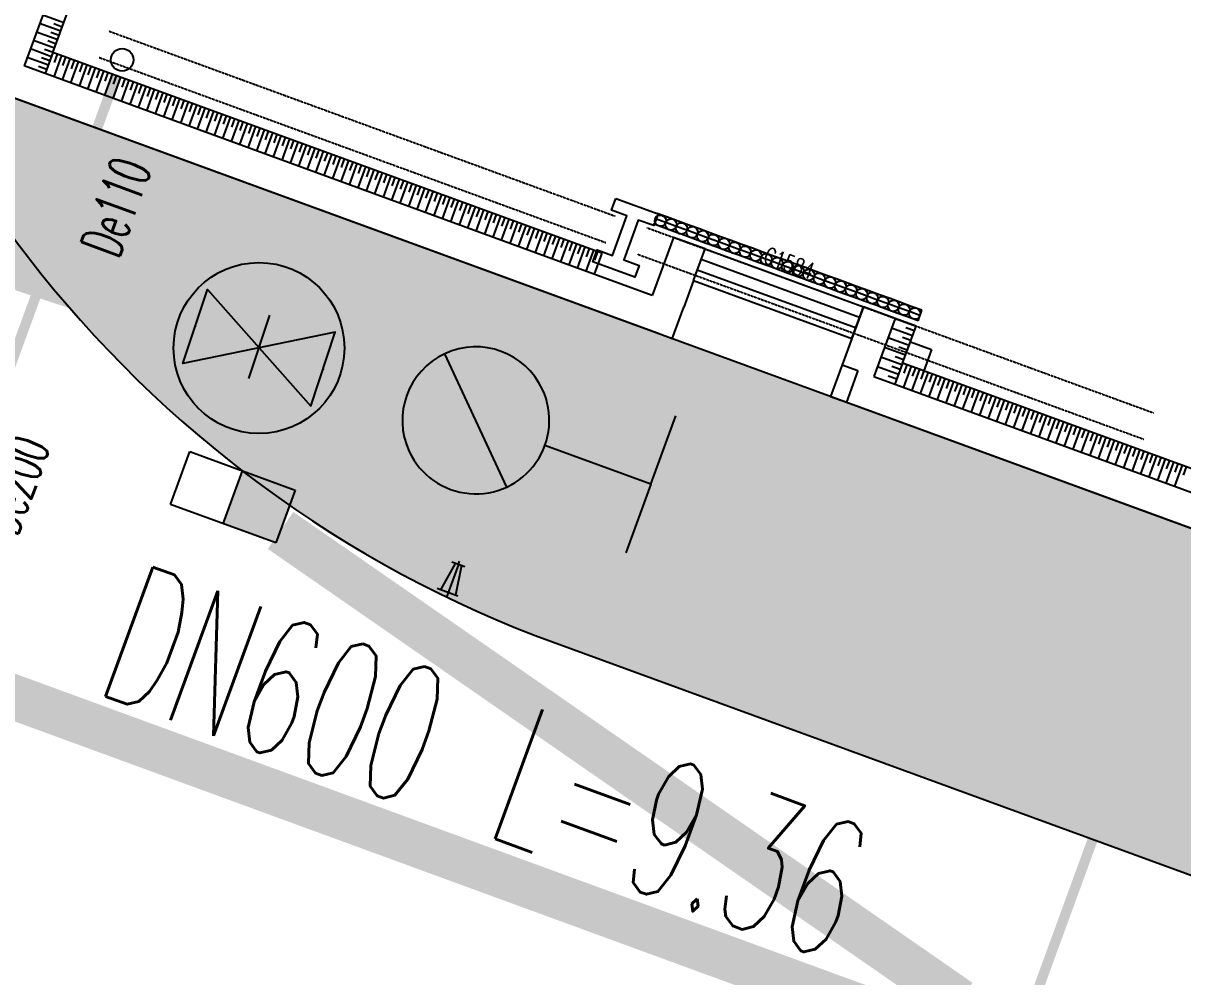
# Model space of a CAD drawing. Extents: x -111898 to 889894, y -2 to 1194865.
# Drawn here: x 599389 to 609709, y 962502 to 970986 of the extents above; entities that cross this region are included whole.
import ezdxf

# ---------------------------------------------------------------- set-up
doc = ezdxf.new("R2010")
doc.units = 0
doc.header["$LTSCALE"] = 10
doc.header["$MEASUREMENT"] = 0
doc.linetypes.add('10平面$0$DASH', pattern=[0.35, 0.25, -0.1])
doc.layers.get('Defpoints').update_dxf_attribs({"color": 210})
for name, color, linetype in [('0-WALL', 252, 'Continuous'), ('1-单体雨水', 131, 'Continuous'), ('10平面$0$99平面图例外参$0$A-HATCH-2', 251, 'Continuous'), ('10平面$0$A-HRAIL', 173, 'Continuous'), ('10平面$0$A-LIN-V', 9, 'Continuous'), ('EQUIP_消火栓', 7, 'Continuous'), ('FM_ZF消防', 1, 'Continuous'), ('Gps-ZF雨水', 4, 'TG_Y'), ('TEXT_雨水', 4, 'Continuous'), ('TWT_雨水口', 4, 'Continuous'), ('VPIPE-雨水', 4, 'Continuous'), ('WALL', 252, 'Continuous'), ('建-窗', 252, 'Continuous'), ('建-门窗编号', 7, 'Continuous'), ('虹吸管道配件', 7, 'Continuous')]:
    doc.layers.add(name, color=color, linetype=linetype)
doc.layers.add('GPS-ZF消防', color=1, linetype='TG_X', lineweight=60)
doc.styles.add('_TWT_PIPEDN', font='SIMPLEX', dxfattribs={"width": 0.6, "height": 3, "bigfont": 'HZTXT'})
doc.styles.add('A-WIN-LABEL', font='SIMPLEX', dxfattribs={"bigfont": 'GBCBIG'})
doc.styles.add('TG_LINETYPE', font='SIMPLEX', dxfattribs={"width": 0.8, "height": 3.5, "bigfont": 'HZTXT'})
doc.linetypes.add('TG_WX', pattern='A,3,-0.6,["WX",TG_LINETYPE,S=0.1,R=0,X=-0.52,Y=-0.15],0', length=3.6)
doc.linetypes.add('TG_X', pattern='A,5,-0.3,["X",TG_LINETYPE,S=0.1,R=0,X=-0.23,Y=-0.15],0', length=5.3)
doc.linetypes.add('TG_Y', pattern='A,2,-0.3,["Y",TG_LINETYPE,S=0.1,R=0,X=-0.25,Y=-0.15],0', length=2.3)

# ---------------------------------------------------------------- blocks, each defined once
blk = doc.blocks.new('A$C5F4A4BCE')
at = {"layer": '虹吸管道配件'}
for p, q in [((307, 347), (30, 146)), ((333, 321), (54, 43)), ((359, 295), (158, 18)), ((388, 266), (278, 376)), ((333, 321), (360, 348)), ((177, 0), (0, 176))]:
    blk.add_line(p, q, dxfattribs=at)
blk = doc.blocks.new('10平面$0$99平面图例外参$0$$LinePat$填挖边坡')
at = {"color": 0}
for p, q in [((0, 0), (0, -1500)), ((300, 0), (300, -600))]:
    blk.add_line(p, q, dxfattribs=at)
at = {"layer": 'Defpoints', "color": 0}
blk.add_point((600, 0), dxfattribs=at)
blk = doc.blocks.new('10平面$0$99平面图例外参$0$$LinePat$圆环')
for points in [[(0, 150), (300, 150)], [(0, 0), (300, 0)], [(0, -150), (300, -150)]]:
    blk.add_lwpolyline(points)
at = {"color": 0}
blk.add_circle((150, 0), 150, dxfattribs=at)
blk = doc.blocks.new('WINDOW2DLIB$DYNSTYLE$00000005')
at = {"color": 0}
for points in [[(-0.5, 0.5), (-0.5, -0.5)], [(-0.5, 0.5), (0.5, 0.5)], [(0.5, -0.5), (0.5, 0.5)], [(0.5, 0.1667), (-0.5, 0.1667)], [(0.5, -0.1667), (-0.5, -0.1667)], [(-0.5, -0.5), (0.5, -0.5)]]:
    blk.add_lwpolyline(points, dxfattribs=at)
blk = doc.blocks.new('$TwtSys$00000424')
for p, q in [((-500, 250), (500, 250)), ((-500, -250), (-500, 250)), ((0, -250), (0, 250)), ((500, 250), (500, -250)), ((500, -250), (-500, -250))]:
    blk.add_line(p, q)
blk.add_solid([(0, 250), (500, 250), (0, -250), (500, -250)])
blk = doc.blocks.new('$TwtSys$00000385')
for p, q in [((0, 331.4), (-130, 331.4)), ((0, 331.4), (0, 130.8)), ((0, 331.4), (130, 331.4)), ((92.5, 92.5), (-92.5, -92.5))]:
    blk.add_line(p, q)
for start, end in [(315, 135), (135, 315)]:
    blk.add_arc((0, 0), 130.8, start, end)
at = {"color": 0}
for points in [[(-33.9, 126.5), (-126.5, 33.9), (33.9, 126.5), (-126.5, -33.9)], [(-92.6, 92.6), (-92.6, 92.6), (-33.9, 126.5), (-126.5, 33.9)], [(33.9, 126.5), (-126.5, -33.9), (92.6, 92.6), (-92.6, -92.6)]]:
    blk.add_solid(points, dxfattribs=at)
blk = doc.blocks.new('$VALVE$00000296')
for points in [[(-125, 72.2), (-125, -72.2), (125, 72.2), (125, -72.2), (-125, 72.2)], [(0, 60.2), (0, -63.6)]]:
    blk.add_lwpolyline(points)
for p in [(-125, 0), (125, 0)]:
    blk.add_point(p)

msp = doc.modelspace()

# ---------------------------------------------------------------- hatches: boundary and pattern name
at = {"layer": '0-WALL'}
h = msp.add_hatch(dxfattribs=at)
h.set_pattern_fill('草坪或沼泽', color=8, scale=400, angle=-0.200257)
h.set_pattern_definition([(359.79974, (-824318.4, 704905.5), (1605.5824, 1594.398), [240, -48, 64, -48, 240, -960]), (359.79974, (-824398.3, 704953.8), (1605.5824, 1594.398), [160, -120, 240, -120, 160, -800]), (359.79974, (-823836, 705591.9), (1605.5824, 1594.398), [200, -80, 200, -1120]), (359.79974, (-824634.9, 705914.7), (1605.5824, 1594.398), [80, -160, 80, -1280]), (89.79974, (-824474.9, 705914.1), (-1594.398, 1605.5824), [144, -1456]), (89.79974, (-823998.3, 704952.4), (-1594.398, 1605.5824), [160, -1440]), (89.79974, (-823596, 705591), (-1594.398, 1605.5824), [160, -1440]), (44.79974, (-823790.3, 704935.7), (5.5922, 1599.9902), [160, -2102.7417]), (134.79974, (-824206.3, 704937.2), (-1599.9902, 5.5922), [160, -2102.7417]), (63.23469, (-823838.3, 704943.9), (5.5922, 1599.99023), [160, -3417.7088]), (75.7635, (-823918.27, 704952.15), (5.59221, 1599.99023), [160, -6436.969]), (75.7635, (-823516.03, 705590.75), (5.59221, 1599.99023), [128, -6468.969]), (75.7635, (-824442.9, 705914), (5.59221, 1599.99023), [112, -6484.969]), (103.835987, (-824078.27, 704952.7), (5.59221, 1599.99023), [160, -6436.969]), (103.835987, (-823676.03, 705591.3), (5.59221, 1599.99023), [128, -6468.969]), (103.835987, (-824506.9, 705914.2), (5.59221, 1599.99023), [112, -6484.969]), (116.364795, (-824158.3, 704945), (5.5922, 1599.99023), [160, -3417.7069])])
edge = h.paths.add_edge_path()
edge.add_line((741503.08, 933538.38), (741712.87, 934018.57))
edge.add_line((741712.87, 934018.57), (745060.96, 941812.89))
edge.add_line((745060.96, 941812.89), (766890.86, 1001849.76))
edge.add_line((766890.86, 1001849.76), (760346.98, 1016169.02))
edge.add_line((760346.98, 1016169.02), (737579.78, 1026362.54))
edge.add_line((737579.78, 1026362.54), (720756.11, 1037729.77))
edge.add_line((720756.11, 1037729.77), (653654.65, 1067773.01))
edge.add_line((653654.65, 1067773.01), (467795.25, 820503.81))
edge.add_line((467795.25, 820503.81), (468143.58, 820404.89))
edge.add_line((468143.58, 820404.89), (647181.92, 1058601.18))
edge.add_line((647181.92, 1058601.18), (648464.56, 1058132.56))
edge.add_line((648464.56, 1058132.56), (650350.23, 1063296.8))
edge.add_line((650350.23, 1063296.8), (720796.15, 1037558.69))
edge.add_line((720796.15, 1037558.69), (718909.6, 1032395.07))
edge.add_line((718909.6, 1032395.07), (725484.49, 1029992.9))
edge.add_line((725484.49, 1029992.9), (726513.26, 1032808.65))
edge.add_line((726513.26, 1032808.65), (729331.07, 1031779.14))
edge.add_line((729331.07, 1031779.14), (728302.36, 1028963.46))
edge.add_line((728302.36, 1028963.46), (747084.56, 1022101.19))
edge.add_line((747084.56, 1022101.19), (755217.14, 1018452.95))
edge.add_arc((743028.5, 1006160.87), 17310.64, -14.619994, 45.242091, ccw=False)
edge.add_line((759778.64, 1001791.54), (760685.99, 1001458.08))
edge.add_line((760685.99, 1001458.08), (765094.65, 999847.31))
edge.add_line((765094.65, 999847.31), (740941.69, 933744.02))
edge.add_line((740941.69, 933744.02), (741503.08, 933538.38))
h = msp.add_hatch(dxfattribs=at)
h.set_pattern_fill('草坪或沼泽', color=8, scale=400, angle=-0.200257)
h.set_pattern_definition([(359.79974, (-824318.4, 704905.5), (1605.5824, 1594.398), [240, -48, 64, -48, 240, -960]), (359.79974, (-824398.3, 704953.8), (1605.5824, 1594.398), [160, -120, 240, -120, 160, -800]), (359.79974, (-823836, 705591.9), (1605.5824, 1594.398), [200, -80, 200, -1120]), (359.79974, (-824634.9, 705914.7), (1605.5824, 1594.398), [80, -160, 80, -1280]), (89.79974, (-824474.9, 705914.1), (-1594.398, 1605.5824), [144, -1456]), (89.79974, (-823998.3, 704952.4), (-1594.398, 1605.5824), [160, -1440]), (89.79974, (-823596, 705591), (-1594.398, 1605.5824), [160, -1440]), (44.79974, (-823790.3, 704935.7), (5.5922, 1599.9902), [160, -2102.7417]), (134.79974, (-824206.3, 704937.2), (-1599.9902, 5.5922), [160, -2102.7417]), (63.23469, (-823838.3, 704943.9), (5.5922, 1599.99023), [160, -3417.7088]), (75.7635, (-823918.27, 704952.15), (5.59221, 1599.99023), [160, -6436.969]), (75.7635, (-823516.03, 705590.75), (5.59221, 1599.99023), [128, -6468.969]), (75.7635, (-824442.9, 705914), (5.59221, 1599.99023), [112, -6484.969]), (103.835987, (-824078.27, 704952.7), (5.59221, 1599.99023), [160, -6436.969]), (103.835987, (-823676.03, 705591.3), (5.59221, 1599.99023), [128, -6468.969]), (103.835987, (-824506.9, 705914.2), (5.59221, 1599.99023), [112, -6484.969]), (116.364795, (-824158.3, 704945), (5.5922, 1599.99023), [160, -3417.7069])])
edge = h.paths.add_edge_path()
edge.add_arc((607738.85, 975331.04), 10502.42, 184.70088, 248.823989)
edge.add_line((603945.02, 965537.8), (625585.58, 957631.2))
edge.add_arc((626614.96, 960452.28), 3003.02, 249.953554, 337.963825)
edge.add_line((629398.6, 959325.57), (599013.14, 970427.2))
edge.add_line((599013.14, 970427.2), (600111.29, 973432.88))
edge.add_line((600111.29, 973432.88), (597271.56, 974470.4))

# ---------------------------------------------------------------- linework, layer by layer
msp.add_lwpolyline([(597271.76, 974470.33, 0.28732681), (603945.02, 965537.8), (625585.58, 957631.2, 0.40407836), (629398.6, 959325.57), (599013.14, 970427.2), (600111.29, 973432.88), (597271.56, 974470.4)], format="xyb", dxfattribs=at)
at = {"layer": '1-单体雨水', "const_width": 90}
for points in [[(599239.88, 967842.42), (600217.93, 970519.35)], [(609102.24, 964239.11), (610080.29, 966916.04)], [(609000.03, 963977.65), (608184.36, 961745.16)]]:
    msp.add_lwpolyline(points, dxfattribs=at)
at = {"layer": '10平面$0$A-HRAIL'}
msp.add_line((607352.77, 968338.42), (607387.09, 968432.35), dxfattribs=at)
at = {"layer": '10平面$0$A-LIN-V', "color": 8}
for p, q in [((599654.36, 970725.25), (606031.95, 988180.86)), ((604538.6, 968940.75), (599654.36, 970725.25)), ((604538.6, 968940.75), (604469.96, 968752.89)), ((607147.76, 968360.09), (607335.61, 968291.46)), ((607215.5, 967962.71), (607335.61, 968291.46)), ((620553.17, 963089.66), (607215.5, 967962.71))]:
    msp.add_line(p, q, dxfattribs=at)
at = {"layer": 'Defpoints', "color": 1}
msp.add_lwpolyline([(607471.99, 968081.93), (607403.36, 967894.08), (607215.5, 967962.71), (607284.14, 968150.57)], close=True, dxfattribs=at)
at = {"layer": 'FM_ZF消防'}
msp.add_circle((601487.38, 968096.19), 760.12, dxfattribs=at)
at = {"layer": 'GPS-ZF消防', "linetype": 'TG_WX', "ltscale": 0.1, "const_width": 400}
for points in [[(584824.36, 973658.2), (600918.89, 968288.07)], [(602057.2, 967908.26), (603150.32, 967543.53)]]:
    msp.add_lwpolyline(points, dxfattribs=at)
at = {"layer": 'Gps-ZF雨水', "ltscale": 0.1, "const_width": 400}
for points in [[(601679.53, 966473.37), (607723.27, 962284.18)], [(598869.74, 965149.33), (607659.97, 961932.1)]]:
    msp.add_lwpolyline(points, dxfattribs=at)
at = {"layer": 'VPIPE-雨水', "linetype": 'Continuous'}
msp.add_circle((600269.4, 970660.24), 100, dxfattribs=at)
at = {"layer": 'WALL', "color": 8}
for p, q in [((605025.9, 986010.1), (599397.87, 970606.03)), ((604986.54, 968564.16), (599397.87, 970606.03)), ((605024.48, 968230.9), (599013.14, 970427.2)), ((605175.29, 969080.76), (604986.54, 968564.16)), ((605457.07, 968977.8), (605175.29, 969080.76)), ((605354.12, 968696.02), (605268.33, 968461.2)), ((605165.37, 968179.42), (605268.33, 968461.2)), ((607147.76, 968360.09), (606865.98, 968463.05)), ((607147.76, 968360.09), (606959.02, 967843.49)), ((605165.37, 968179.42), (605024.48, 968230.9)), ((606763.03, 968181.26), (606677.23, 967946.45)), ((606677.23, 967946.45), (606574.28, 967664.66)), ((606677.23, 967946.45), (606818.12, 967894.97)), ((606818.12, 967894.97), (606715.17, 967613.19)), ((606959.02, 967843.49), (620484.54, 962901.81)), ((606574.28, 967664.66), (606715.17, 967613.19)), ((606715.17, 967613.19), (620663.37, 962517.07))]:
    msp.add_line(p, q, dxfattribs=at)
at = {"layer": 'WALL', "color": 8, "linetype": '10平面$0$DASH'}
for p, q in [((600150.18, 970916.73), (604658.71, 969269.49)), ((600064.39, 970681.91), (604572.92, 969034.68)), ((604940.49, 969166.54), (609448.98, 967519.32)), ((604854.7, 968931.72), (609363.18, 967284.5))]:
    msp.add_line(p, q, dxfattribs=at)
at = {"layer": 'WALL', "color": 8}
msp.add_lwpolyline([(604663.22, 969427.54), (605038.93, 969290.27), (605000.49, 969185.08), (604863.36, 969235.18), (604734.33, 968882.01), (604871.46, 968831.91), (604833.03, 968726.71), (604457.32, 968863.98), (604495.75, 968969.18), (604632.89, 968919.08), (604761.92, 969272.24), (604624.79, 969322.35)], close=True, dxfattribs=at)
for points in [[(605354.12, 968696.02), (605457.07, 968977.8)], [(606763.03, 968181.26), (606865.98, 968463.05)]]:
    msp.add_lwpolyline(points, dxfattribs=at)

# ---------------------------------------------------------------- block references
at = {"layer": '10平面$0$99平面图例外参$0$A-HATCH-2', "color": 8}
for p, xscale, yscale, zscale, rotation in [((599723.47, 970914.4), 0.133790475623853, 0.1333333333333333, 0.1333333333333333, 249.9297114354029), ((599751.02, 970989.8), 0.133790475623853, 0.1333333333333333, 0.1333333333333333, 249.9297114354029), ((599695.92, 970839), 0.133790475623853, 0.1333333333333333, 0.1333333333333333, 249.9297114354029), ((599668.37, 970763.6), 0.133790475623853, 0.1333333333333333, 0.1333333333333333, 249.9297114354029), ((599613.28, 970612.8), 0.133790475623853, 0.1333333333333333, 0.1333333333333333, 249.9297114354029), ((599640.82, 970688.2), 0.133790475623853, 0.1333333333333333, 0.1333333333333333, 249.9297114354029), ((599654.36, 970725.25), 0.1333338674155216, 0.1333338674155216, 0.1333338674155216, 339.9297114345931), ((599729.5, 970697.8), 0.1333338674155216, 0.1333338674155216, 0.1333338674155216, 339.9297114345931), ((599804.65, 970670.35), 0.1333338674155216, 0.1333338674155216, 0.1333338674155216, 339.9297114345931), ((599879.79, 970642.89), 0.1333338674155216, 0.1333338674155216, 0.1333338674155216, 339.9297114345931), ((599954.93, 970615.44), 0.1333338674155216, 0.1333338674155216, 0.1333338674155216, 339.9297114345931), ((600030.07, 970587.98), 0.1333338674155216, 0.1333338674155216, 0.1333338674155216, 339.9297114345931), ((600105.21, 970560.53), 0.1333338674155216, 0.1333338674155216, 0.1333338674155216, 339.9297114345931), ((600180.36, 970533.08), 0.1333338674155216, 0.1333338674155216, 0.1333338674155216, 339.9297114345931), ((600255.5, 970505.62), 0.1333338674155216, 0.1333338674155216, 0.1333338674155216, 339.9297114345931), ((600330.64, 970478.17), 0.1333338674155216, 0.1333338674155216, 0.1333338674155216, 339.9297114345931), ((600405.78, 970450.71), 0.1333338674155216, 0.1333338674155216, 0.1333338674155216, 339.9297114345931), ((600480.93, 970423.26), 0.1333338674155216, 0.1333338674155216, 0.1333338674155216, 339.9297114345931), ((600556.07, 970395.81), 0.1333338674155216, 0.1333338674155216, 0.1333338674155216, 339.9297114345931), ((600631.21, 970368.35), 0.1333338674155216, 0.1333338674155216, 0.1333338674155216, 339.9297114345931), ((600706.35, 970340.9), 0.1333338674155216, 0.1333338674155216, 0.1333338674155216, 339.9297114345931), ((600781.49, 970313.44), 0.1333338674155216, 0.1333338674155216, 0.1333338674155216, 339.9297114345931), ((600856.64, 970285.99), 0.1333338674155216, 0.1333338674155216, 0.1333338674155216, 339.9297114345931), ((600931.78, 970258.54), 0.1333338674155216, 0.1333338674155216, 0.1333338674155216, 339.9297114345931), ((601006.92, 970231.08), 0.1333338674155216, 0.1333338674155216, 0.1333338674155216, 339.9297114345931), ((601082.06, 970203.63), 0.1333338674155216, 0.1333338674155216, 0.1333338674155216, 339.9297114345931), ((601157.2, 970176.18), 0.1333338674155216, 0.1333338674155216, 0.1333338674155216, 339.9297114345931), ((601232.35, 970148.72), 0.1333338674155216, 0.1333338674155216, 0.1333338674155216, 339.9297114345931), ((601307.49, 970121.27), 0.1333338674155216, 0.1333338674155216, 0.1333338674155216, 339.9297114345931), ((601382.63, 970093.81), 0.1333338674155216, 0.1333338674155216, 0.1333338674155216, 339.9297114345931), ((601457.77, 970066.36), 0.1333338674155216, 0.1333338674155216, 0.1333338674155216, 339.9297114345931), ((601532.91, 970038.91), 0.1333338674155216, 0.1333338674155216, 0.1333338674155216, 339.9297114345931), ((601608.06, 970011.45), 0.1333338674155216, 0.1333338674155216, 0.1333338674155216, 339.9297114345931), ((601683.2, 969984), 0.1333338674155216, 0.1333338674155216, 0.1333338674155216, 339.9297114345931), ((601758.34, 969956.54), 0.1333338674155216, 0.1333338674155216, 0.1333338674155216, 339.9297114345931), ((601833.48, 969929.09), 0.1333338674155216, 0.1333338674155216, 0.1333338674155216, 339.9297114345931), ((601908.62, 969901.64), 0.1333338674155216, 0.1333338674155216, 0.1333338674155216, 339.9297114345931), ((601983.77, 969874.18), 0.1333338674155216, 0.1333338674155216, 0.1333338674155216, 339.9297114345931), ((602058.91, 969846.73), 0.1333338674155216, 0.1333338674155216, 0.1333338674155216, 339.9297114345931), ((602134.05, 969819.27), 0.1333338674155216, 0.1333338674155216, 0.1333338674155216, 339.9297114345931), ((602209.19, 969791.82), 0.1333338674155216, 0.1333338674155216, 0.1333338674155216, 339.9297114345931), ((602284.34, 969764.37), 0.1333338674155216, 0.1333338674155216, 0.1333338674155216, 339.9297114345931), ((602359.48, 969736.91), 0.1333338674155216, 0.1333338674155216, 0.1333338674155216, 339.9297114345931), ((602434.62, 969709.46), 0.1333338674155216, 0.1333338674155216, 0.1333338674155216, 339.9297114345931), ((602509.76, 969682), 0.1333338674155216, 0.1333338674155216, 0.1333338674155216, 339.9297114345931), ((602584.9, 969654.55), 0.1333338674155216, 0.1333338674155216, 0.1333338674155216, 339.9297114345931), ((602660.05, 969627.1), 0.1333338674155216, 0.1333338674155216, 0.1333338674155216, 339.9297114345931), ((602735.19, 969599.64), 0.1333338674155216, 0.1333338674155216, 0.1333338674155216, 339.9297114345931), ((602810.33, 969572.19), 0.1333338674155216, 0.1333338674155216, 0.1333338674155216, 339.9297114345931), ((602885.47, 969544.74), 0.1333338674155216, 0.1333338674155216, 0.1333338674155216, 339.9297114345931), ((602960.61, 969517.28), 0.1333338674155216, 0.1333338674155216, 0.1333338674155216, 339.9297114345931), ((603035.76, 969489.83), 0.1333338674155216, 0.1333338674155216, 0.1333338674155216, 339.9297114345931), ((603110.9, 969462.37), 0.1333338674155216, 0.1333338674155216, 0.1333338674155216, 339.9297114345931), ((603186.04, 969434.92), 0.1333338674155216, 0.1333338674155216, 0.1333338674155216, 339.9297114345931), ((603261.18, 969407.47), 0.1333338674155216, 0.1333338674155216, 0.1333338674155216, 339.9297114345931), ((603336.32, 969380.01), 0.1333338674155216, 0.1333338674155216, 0.1333338674155216, 339.9297114345931), ((603411.47, 969352.56), 0.1333338674155216, 0.1333338674155216, 0.1333338674155216, 339.9297114345931), ((603486.61, 969325.1), 0.1333338674155216, 0.1333338674155216, 0.1333338674155216, 339.9297114345931), ((603561.75, 969297.65), 0.1333338674155216, 0.1333338674155216, 0.1333338674155216, 339.9297114345931), ((603636.89, 969270.2), 0.1333338674155216, 0.1333338674155216, 0.1333338674155216, 339.9297114345931), ((603712.03, 969242.74), 0.1333338674155216, 0.1333338674155216, 0.1333338674155216, 339.9297114345931), ((603787.18, 969215.29), 0.1333338674155216, 0.1333338674155216, 0.1333338674155216, 339.9297114345931), ((603862.32, 969187.83), 0.1333338674155216, 0.1333338674155216, 0.1333338674155216, 339.9297114345931), ((603937.46, 969160.38), 0.1333338674155216, 0.1333338674155216, 0.1333338674155216, 339.9297114345931), ((604012.6, 969132.93), 0.1333338674155216, 0.1333338674155216, 0.1333338674155216, 339.9297114345931), ((604087.75, 969105.47), 0.1333338674155216, 0.1333338674155216, 0.1333338674155216, 339.9297114345931), ((604162.89, 969078.02), 0.1333338674155216, 0.1333338674155216, 0.1333338674155216, 339.9297114345931), ((604238.03, 969050.56), 0.1333338674155216, 0.1333338674155216, 0.1333338674155216, 339.9297114345931), ((604313.17, 969023.11), 0.1333338674155216, 0.1333338674155216, 0.1333338674155216, 339.9297114345931), ((604388.31, 968995.66), 0.1333338674155216, 0.1333338674155216, 0.1333338674155216, 339.9297114345931), ((604463.46, 968968.2), 0.1333338674155216, 0.1333338674155216, 0.1333338674155216, 339.9297114345931), ((607335.61, 968291.46), 0.1527777777822404, 0.1333333333333333, 0.1333333333333333, 249.9297114354025), ((607304.16, 968205.36), 0.1527777777822404, 0.1333333333333333, 0.1333333333333333, 249.9297114354025), ((607241.24, 968033.16), 0.1527777777822404, 0.1333333333333333, 0.1333333333333333, 249.9297114354025), ((607272.7, 968119.26), 0.1527777777822404, 0.1333333333333333, 0.1333333333333333, 249.9297114354025), ((607209.78, 967947.06), 0.1527777777822404, 0.1333333333333333, 0.1333333333333333, 249.9297114354025), ((607178.33, 967860.96), 0.1527777777822404, 0.1333333333333333, 0.1333333333333333, 249.9297114354025), ((607215.5, 967962.71), 0.1337099811636365, 0.1333333333333333, 0.1333333333333333, 339.9297114345931), ((607290.86, 967935.18), 0.1337099811636365, 0.1333333333333333, 0.1333333333333333, 339.9297114345931), ((607366.21, 967907.65), 0.1337099811636365, 0.1333333333333333, 0.1333333333333333, 339.9297114345931), ((607441.57, 967880.12), 0.1337099811636365, 0.1333333333333333, 0.1333333333333333, 339.9297114345931), ((607516.92, 967852.59), 0.1337099811636365, 0.1333333333333333, 0.1333333333333333, 339.9297114345931), ((607592.27, 967825.06), 0.1337099811636365, 0.1333333333333333, 0.1333333333333333, 339.9297114345931), ((607667.63, 967797.53), 0.1337099811636365, 0.1333333333333333, 0.1333333333333333, 339.9297114345931), ((607742.98, 967769.99), 0.1337099811636365, 0.1333333333333333, 0.1333333333333333, 339.9297114345931), ((607818.34, 967742.46), 0.1337099811636365, 0.1333333333333333, 0.1333333333333333, 339.9297114345931), ((607893.69, 967714.93), 0.1337099811636365, 0.1333333333333333, 0.1333333333333333, 339.9297114345931), ((607969.04, 967687.4), 0.1337099811636365, 0.1333333333333333, 0.1333333333333333, 339.9297114345931), ((608044.4, 967659.87), 0.1337099811636365, 0.1333333333333333, 0.1333333333333333, 339.9297114345931), ((608119.75, 967632.34), 0.1337099811636365, 0.1333333333333333, 0.1333333333333333, 339.9297114345931), ((608195.11, 967604.81), 0.1337099811636365, 0.1333333333333333, 0.1333333333333333, 339.9297114345931), ((608270.46, 967577.27), 0.1337099811636365, 0.1333333333333333, 0.1333333333333333, 339.9297114345931), ((608345.82, 967549.74), 0.1337099811636365, 0.1333333333333333, 0.1333333333333333, 339.9297114345931), ((608421.17, 967522.21), 0.1337099811636365, 0.1333333333333333, 0.1333333333333333, 339.9297114345931), ((608496.52, 967494.68), 0.1337099811636365, 0.1333333333333333, 0.1333333333333333, 339.9297114345931), ((608571.88, 967467.15), 0.1337099811636365, 0.1333333333333333, 0.1333333333333333, 339.9297114345931), ((608647.23, 967439.62), 0.1337099811636365, 0.1333333333333333, 0.1333333333333333, 339.9297114345931), ((608722.59, 967412.09), 0.1337099811636365, 0.1333333333333333, 0.1333333333333333, 339.9297114345931), ((608797.94, 967384.56), 0.1337099811636365, 0.1333333333333333, 0.1333333333333333, 339.9297114345931), ((608873.29, 967357.02), 0.1337099811636365, 0.1333333333333333, 0.1333333333333333, 339.9297114345931), ((608948.65, 967329.49), 0.1337099811636365, 0.1333333333333333, 0.1333333333333333, 339.9297114345931), ((609024, 967301.96), 0.1337099811636365, 0.1333333333333333, 0.1333333333333333, 339.9297114345931), ((609099.36, 967274.43), 0.1337099811636365, 0.1333333333333333, 0.1333333333333333, 339.9297114345931), ((609174.71, 967246.9), 0.1337099811636365, 0.1333333333333333, 0.1333333333333333, 339.9297114345931), ((609250.06, 967219.37), 0.1337099811636365, 0.1333333333333333, 0.1333333333333333, 339.9297114345931), ((609325.42, 967191.84), 0.1337099811636365, 0.1333333333333333, 0.1333333333333333, 339.9297114345931), ((609400.77, 967164.3), 0.1337099811636365, 0.1333333333333333, 0.1333333333333333, 339.9297114345931), ((609476.13, 967136.77), 0.1337099811636365, 0.1333333333333333, 0.1333333333333333, 339.9297114345931), ((609551.48, 967109.24), 0.1337099811636365, 0.1333333333333333, 0.1333333333333333, 339.9297114345931), ((609626.83, 967081.71), 0.1337099811636365, 0.1333333333333333, 0.1333333333333333, 339.9297114345931), ((609702.19, 967054.18), 0.1337099811636365, 0.1333333333333333, 0.1333333333333333, 339.9297114345931)]:
    msp.add_blockref('10平面$0$99平面图例外参$0$$LinePat$填挖边坡', p, dxfattribs=dict(at, xscale=xscale, yscale=yscale, zscale=zscale, rotation=rotation))
at = {"layer": '10平面$0$A-HRAIL', "xscale": 0.3346638894417595, "yscale": 0.3333333333333334, "zscale": 0.3333333333333333, "rotation": 159.9297114345931}
for p in [(605106.68, 969212.29), (605200.98, 969177.83), (605295.28, 969143.38), (605389.59, 969108.93), (605483.89, 969074.47), (605578.19, 969040.02), (605672.49, 969005.56), (605766.8, 968971.11), (605861.1, 968936.65), (605955.4, 968902.2), (606049.7, 968867.75), (606144, 968833.29), (606238.31, 968798.84), (606332.61, 968764.38), (606426.91, 968729.93), (606521.21, 968695.47), (606615.51, 968661.02), (606709.82, 968626.57), (606804.12, 968592.11), (606898.42, 968557.66), (606992.72, 968523.2), (607087.03, 968488.75), (607181.33, 968454.29), (607275.63, 968419.84), (607369.93, 968385.39)]:
    msp.add_blockref('10平面$0$99平面图例外参$0$$LinePat$圆环', p, dxfattribs=at)
at = {"layer": 'EQUIP_消火栓', "xscale": 5, "yscale": 5, "zscale": 5, "rotation": 249.9297112988827}
msp.add_blockref('$TwtSys$00000385', (603417.43, 967452.44), dxfattribs=at)
at = {"layer": 'FM_ZF消防', "xscale": 4.8, "yscale": 4.8, "zscale": 4.8, "rotation": 161.5481187220462}
msp.add_blockref('$VALVE$00000296', (601488.04, 968098.17), dxfattribs=at)
at = {"layer": 'TWT_雨水口', "rotation": 339.9297083984292}
msp.add_blockref('$TwtSys$00000424', (601254.78, 966767.79), dxfattribs=at)
at = {"layer": '建-窗'}
ref = msp.add_blockref('WINDOW2DLIB$DYNSTYLE$00000005', (606110.05, 968579.53), dxfattribs=dict(at, xscale=-1500, yscale=300, zscale=300, rotation=159.9297114319409))
ref.add_attrib('A', 'C1584', (605967.15, 968858.65), dxfattribs={"layer": '建-门窗编号', "height": 148.75, "rotation": 339.929711, "style": 'A-WIN-LABEL', "width": 0.705882})
at = {"layer": '虹吸管道配件', "lineweight": -2, "xscale": 0.7866797424559363, "yscale": 0.7866797424559363, "zscale": 0.7866797424559363, "rotation": 24.92971144896942}
msp.add_blockref('A$C5F4A4BCE', (603130.54, 965830.7), dxfattribs=at)

# ---------------------------------------------------------------- texts
at = {"layer": 'TEXT_雨水', "style": '_TWT_PIPEDN', "width": 0.557143}
for s, height, rotation, p in [('De110', 367.5, 69.929711, (600238.06, 968880.67)), ('De200', 367.5, 69.929711, (599334.87, 966408.64)), ('DN600', 1225, 339.897328, (600012.83, 965037.11)), ('L=9.36', 1225, 339.897328, (603479.38, 963768.35))]:
    msp.add_text(s, height=height, rotation=rotation, dxfattribs=at).set_placement(p)

doc.saveas('drawing.dxf')
